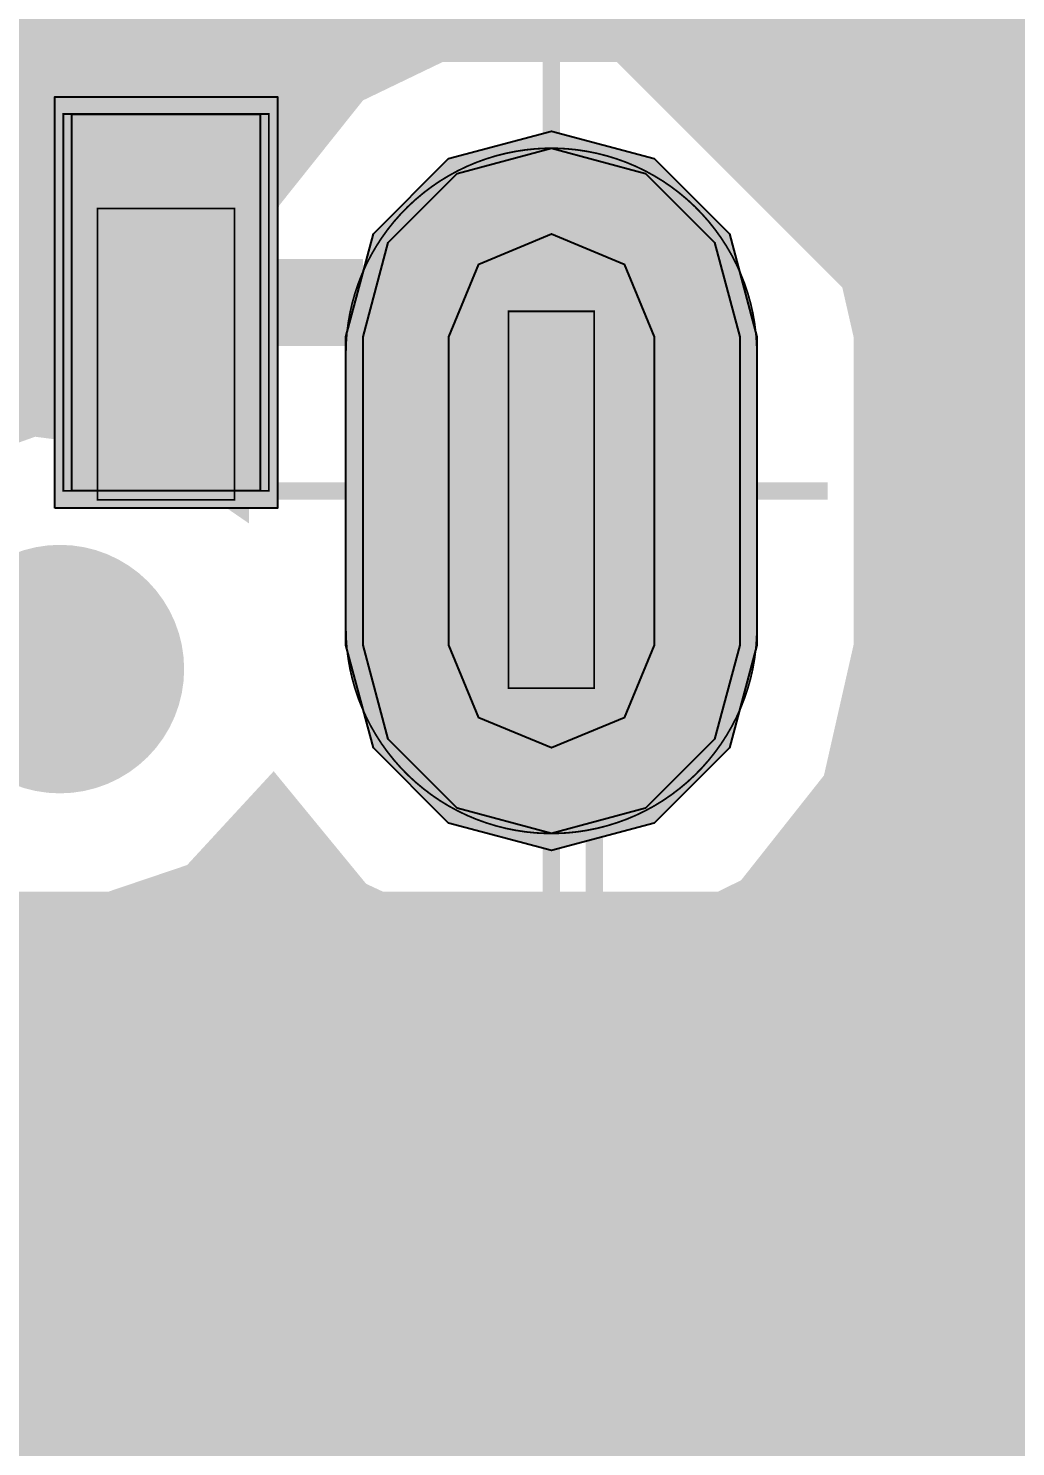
# Model space of a CAD drawing. Header units: millimetres. Extents: x -37.3 to -4.1, y -46.3 to 7.
# Drawn here: x -17.395 to -14.513, y -42.113 to -37.973 of the extents above; entities that cross this region are included whole.
import ezdxf

# ---------------------------------------------------------------- set-up
doc = ezdxf.new("R2010")
doc.units = ezdxf.units.MM
doc.header["$MEASUREMENT"] = 0
for name, color, linetype, true_color in [('Bottom-Layer', 7, 'Continuous', 0x0000ff), ('Bottom-Paste-Mask-Layer', 7, 'Continuous', 0x800000), ('Bottom-Solder-Mask-Layer', 7, 'Continuous', 0xaa00ff), ('Component-Shape-Layer', 7, 'Continuous', 0x00cccc), ('Document-Layer', 7, 'Continuous', 0xffffff), ('Hole-Layer', 7, 'Continuous', 0x222222), ('Multi-Layer', 7, 'Continuous', 0xc0c0c0), ('Pin-Soldering-Layer', 7, 'Continuous', 0xcc9999), ('Top-Layer', 7, 'Continuous', 0xff0000), ('Top-Paste-Mask-Layer', 7, 'Continuous', 0x808080), ('Top-Silkscreen-Layer', 7, 'Continuous', 0xffcc00), ('Top-Solder-Mask-Layer', 7, 'Continuous', 0x800080)]:
    doc.layers.add(name, color=color, linetype=linetype, true_color=true_color)

msp = doc.modelspace()

# ---------------------------------------------------------------- hatches: boundary and pattern name
at = {"layer": 'Bottom-Layer'}
for points in [[(-12.201, -44.6419), (-15.3705, -44.6419), (-15.125, -44.428), (-14.9653, -44.1441), (-14.9099, -43.8231), (-14.9099, -43.2231), (-15.0048, -42.8074), (-15.2707, -42.474), (-15.6548, -42.289), (-16.0813, -42.289), (-16.4654, -42.474), (-16.7313, -42.8074), (-16.8262, -43.2231), (-16.8262, -43.8231), (-16.7708, -44.1441), (-16.6111, -44.428), (-16.3656, -44.6419), (-24.0205, -44.6419), (-23.7749, -44.428), (-23.6153, -44.1441), (-23.5599, -43.8231), (-23.5599, -43.2231), (-23.6548, -42.8074), (-23.9206, -42.474), (-24.3048, -42.289), (-24.7312, -42.289), (-25.1154, -42.474), (-25.3813, -42.8074), (-25.4762, -43.2231), (-25.4762, -43.8231), (-25.4208, -44.1441), (-25.2611, -44.428), (-25.0156, -44.6419), (-30.6523, -44.6419), (-30.3729, -44.2754), (-30.2321, -43.8365), (-30.2463, -43.3758), (-30.4137, -42.9464), (-30.715, -42.5976), (-31.1157, -42.3698), (-30.8468, -42.0261), (-30.7241, -41.6072), (-30.7652, -41.1727), (-30.9642, -40.7843), (-31.2929, -40.4971), (-31.0196, -40.2756), (-30.8254, -39.9822), (-26.1673, -39.9822), (-25.1863, -40.9632), (-25.0289, -41.0684), (-24.8432, -41.1053), (-15.2069, -41.1053), (-14.5671, -41.7451), (-14.4097, -41.8503), (-14.224, -41.8872), (-11.684, -41.8872), (-11.4984, -41.8503), (-11.341, -41.7451), (-8.039, -38.4431), (-7.9338, -38.2857), (-7.8969, -38.1001), (-7.8969, -35.1232), (-7.7458, -34.8581), (-7.7294, -34.5535), (-7.8511, -34.2738), (-8.0851, -34.0781), (-8.382, -34.0079), (-8.6789, -34.0781), (-8.913, -34.2738), (-9.0347, -34.5535), (-9.0182, -34.8581), (-8.8672, -35.1232), (-8.8672, -37.8991), (-11.4381, -40.4701), (-11.4985, -40.3222), (-11.5926, -40.1931), (-11.5926, -39.3142), (-11.4415, -39.0491), (-11.4251, -38.7445), (-11.5468, -38.4648), (-11.7808, -38.2691), (-12.0777, -38.1989), (-12.3746, -38.2691), (-12.6087, -38.4648), (-12.7304, -38.7445), (-12.7139, -39.0491), (-12.5629, -39.3142), (-12.5629, -40.1931), (-12.6985, -40.412), (-12.7405, -40.666), (-12.6826, -40.9169), (-14.0231, -40.9169), (-14.6629, -40.2771), (-14.8203, -40.172), (-15.0059, -40.135), (-15.0352, -40.135), (-14.9789, -39.9579), (-14.9599, -39.773), (-14.9599, -38.873), (-15.0498, -38.4789), (-15.3018, -38.1629), (-15.666, -37.9876), (-16.0701, -37.9876), (-16.4343, -38.1629), (-16.6863, -38.4789), (-16.7762, -38.873), (-16.7762, -39.3698), (-17.0493, -39.182), (-17.3779, -39.139), (-17.6901, -39.2502), (-17.9175, -39.4913), (-18.0102, -39.8095), (-17.9481, -40.135), (-22.4377, -40.135), (-22.3756, -39.8094), (-22.4684, -39.4912), (-22.6959, -39.2501), (-23.0082, -39.139), (-23.3369, -39.1821), (-23.6099, -39.3701), (-23.6099, -38.873), (-23.6998, -38.4789), (-23.9518, -38.1629), (-24.316, -37.9876), (-24.7201, -37.9876), (-25.0843, -38.1629), (-25.3362, -38.4789), (-25.4262, -38.873), (-25.4262, -39.3511), (-25.6233, -39.154), (-25.7806, -39.0489), (-25.9663, -39.0119), (-30.8254, -39.0119), (-31.0196, -38.7186), (-31.2929, -38.4971), (-30.9642, -38.2099), (-30.7652, -37.8214), (-30.7241, -37.3869), (-30.8468, -36.9681), (-31.1157, -36.6244), (-30.7063, -36.3893), (-30.4021, -36.0282), (-30.2399, -35.5849), (-30.2392, -35.1128), (-30.4002, -34.669), (-30.7034, -34.3071), (-31.1121, -34.0709), (-31.577, -33.9888), (-32.177, -33.9888), (-32.6419, -34.0709), (-33.0507, -34.3071), (-33.3538, -34.669), (-33.5148, -35.1128), (-33.5141, -35.5849), (-33.3519, -36.0282), (-33.0477, -36.3893), (-32.6383, -36.6244), (-32.9073, -36.9681), (-33.0299, -37.3869), (-32.9888, -37.8214), (-32.7898, -38.2099), (-32.4612, -38.4971), (-32.7667, -38.7557), (-32.966, -39.1028), (-33.0351, -39.4971), (-32.966, -39.8913), (-32.7667, -40.2385), (-32.4612, -40.4971), (-32.7898, -40.7843), (-32.9888, -41.1727), (-33.0299, -41.6072), (-32.9073, -42.0261), (-32.6383, -42.3698), (-33.039, -42.5976), (-33.3404, -42.9464), (-33.5078, -43.3758), (-33.5219, -43.8365), (-33.3811, -44.2754), (-33.1017, -44.6419), (-33.9319, -44.6419), (-33.9319, -0.3581), (-6.6482, -0.3581), (-6.6482, -44.6419), (-7.8079, -44.6419), (-7.7714, -44.5548), (-7.7589, -44.4611), (-7.7589, -42.6611), (-7.8069, -42.482), (-7.9379, -42.3509), (-8.117, -42.3029), (-9.917, -42.3029), (-10.0961, -42.3509), (-10.2272, -42.482), (-10.2752, -42.6611), (-10.2752, -44.4611), (-10.2627, -44.5548), (-10.2261, -44.6419), (-10.9131, -44.6419), (-10.5642, -44.3339), (-10.3512, -43.9201), (-10.3032, -43.4572), (-10.4267, -43.0086), (-10.7049, -42.6355), (-11.0997, -42.389), (-11.557, -42.3029), (-12.0144, -42.389), (-12.4092, -42.6355), (-12.6873, -43.0086), (-12.8109, -43.4572), (-12.7628, -43.9201), (-12.5498, -44.3339)], [(-15.318, -39.773), (-15.3917, -40.048), (-15.593, -40.2493), (-15.868, -40.323), (-16.143, -40.2493), (-16.3444, -40.048), (-16.418, -39.773), (-16.418, -38.873), (-16.3444, -38.598), (-16.143, -38.3966), (-15.868, -38.323), (-15.593, -38.3966), (-15.3917, -38.598), (-15.318, -38.873)]]:
    msp.add_hatch(color=256, dxfattribs=at).paths.add_polyline_path(points)
at = {"layer": 'Bottom-Paste-Mask-Layer'}
msp.add_hatch(color=256, dxfattribs=at).paths.add_polyline_path([(-15.318, -39.773), (-15.3917, -40.048), (-15.593, -40.2493), (-15.868, -40.323), (-16.143, -40.2493), (-16.3444, -40.048), (-16.418, -39.773), (-16.418, -38.873), (-16.3444, -38.598), (-16.143, -38.3966), (-15.868, -38.323), (-15.593, -38.3966), (-15.3917, -38.598), (-15.318, -38.873)])
at = {"layer": 'Bottom-Solder-Mask-Layer'}
msp.add_hatch(color=256, dxfattribs=at).paths.add_polyline_path([(-15.268, -39.773), (-15.3484, -40.073), (-15.568, -40.2926), (-15.868, -40.373), (-16.1681, -40.2926), (-16.3877, -40.073), (-16.4681, -39.773), (-16.4681, -38.873), (-16.3877, -38.573), (-16.1681, -38.3533), (-15.868, -38.2729), (-15.568, -38.3533), (-15.3484, -38.573), (-15.268, -38.873)])
at = {"layer": 'Hole-Layer'}
msp.add_hatch(color=256, dxfattribs=at).paths.add_polyline_path([(-15.5679, -39.7731), (-15.6558, -39.9852), (-15.8679, -40.0731), (-16.0801, -39.9852), (-16.1679, -39.7731), (-16.1679, -38.8731), (-16.0801, -38.6609), (-15.8679, -38.5731), (-15.6558, -38.6609), (-15.5679, -38.8731)])
at = {"layer": 'Multi-Layer'}
for points in [[(-15.318, -39.773), (-15.3917, -40.048), (-15.593, -40.2493), (-15.868, -40.323), (-16.143, -40.2493), (-16.3444, -40.048), (-16.418, -39.773), (-16.418, -38.873), (-16.3444, -38.598), (-16.143, -38.3966), (-15.868, -38.323), (-15.593, -38.3966), (-15.3917, -38.598), (-15.318, -38.873)], [(-15.318, -39.773), (-15.3917, -40.048), (-15.593, -40.2493), (-15.868, -40.323), (-16.143, -40.2493), (-16.3444, -40.048), (-16.418, -39.773), (-16.418, -38.873), (-16.3444, -38.598), (-16.143, -38.3966), (-15.868, -38.323), (-15.593, -38.3966), (-15.3917, -38.598), (-15.318, -38.873)], [(-15.318, -39.773), (-15.3917, -40.048), (-15.593, -40.2493), (-15.868, -40.323), (-16.143, -40.2493), (-16.3444, -40.048), (-16.418, -39.773), (-16.418, -38.873), (-16.3444, -38.598), (-16.143, -38.3966), (-15.868, -38.323), (-15.593, -38.3966), (-15.3917, -38.598), (-15.318, -38.873)], [(-17.6529, -39.8432, 1), (-16.9529, -39.8432, 1)], [(-17.6529, -39.8432, 1), (-16.9529, -39.8432, 1)]]:
    msp.add_hatch(color=256, dxfattribs=at).paths.add_polyline_path(points)
at = {"layer": 'Pin-Soldering-Layer'}
for points in [[(-17.193, -38.4989), (-16.793, -38.4989), (-16.793, -39.3489), (-17.193, -39.3489)], [(-17.193, -38.4989), (-16.793, -38.4989), (-16.793, -39.3489), (-17.193, -39.3489)], [(-15.993, -38.7989), (-15.7431, -38.7989), (-15.7431, -39.899), (-15.993, -39.899)], [(-15.993, -38.7989), (-15.7431, -38.7989), (-15.7431, -39.899), (-15.993, -39.899)]]:
    msp.add_hatch(color=256, dxfattribs=at).paths.add_polyline_path(points)
at = {"layer": 'Top-Layer'}
for points in [[(-17.603, -22.8342), (-17.1157, -23.3215), (-16.963, -23.4247), (-16.7827, -23.4634), (-16.6565, -23.6623), (-16.434, -23.7398), (-16.4252, -23.7398), (-16.4252, -23.8402), (-16.6218, -23.9669), (-16.6982, -24.188), (-16.6982, -25.088), (-16.6502, -25.2671), (-16.5191, -25.3982), (-16.3401, -25.4462), (-15.5401, -25.4462), (-15.3694, -25.4029), (-15.24, -25.2836), (-15.1106, -25.4029), (-14.94, -25.4462), (-14.14, -25.4462), (-13.9609, -25.3982), (-13.8298, -25.2671), (-13.7819, -25.088), (-13.7819, -24.5126), (-12.6187, -25.6758), (-12.6187, -30.4549), (-12.5818, -30.6406), (-12.4766, -30.798), (-11.8676, -31.4069), (-12.018, -31.4069), (-12.1971, -31.4549), (-12.3281, -31.586), (-12.3761, -31.765), (-12.3761, -32.1371), (-12.7891, -32.55), (-12.8942, -32.7074), (-12.9312, -32.8931), (-12.9312, -33.5123), (-13.591, -33.5123), (-13.7701, -33.5603), (-13.9012, -33.6914), (-13.9492, -33.8705), (-13.9492, -35.4905), (-13.9012, -35.6695), (-13.7701, -35.8006), (-13.591, -35.8486), (-12.9706, -35.8486), (-12.5351, -36.2841), (-12.5286, -36.2905), (-12.5219, -36.2968), (-12.719, -36.3882), (-12.827, -36.5767), (-12.9521, -36.3735), (-13.1772, -36.2939), (-13.9836, -36.2939), (-14.1627, -36.3419), (-14.2938, -36.473), (-14.3418, -36.6521), (-14.3418, -37.5161), (-14.2938, -37.6951), (-14.1627, -37.8262), (-13.9836, -37.8742), (-13.4056, -37.8742), (-13.6033, -38.0719), (-14.1106, -38.0719), (-14.3073, -38.1308), (-14.4393, -38.2879), (-14.5946, -38.2879), (-15.2815, -37.601), (-15.293, -37.5899), (-15.3048, -37.5792), (-15.1606, -37.3695), (-15.1099, -37.1201), (-15.1099, -35.9351), (-15.1902, -35.6252), (-15.4109, -35.3933), (-15.7164, -35.2977), (-16.0299, -35.3625), (-16.2724, -35.5714), (-16.383, -35.8719), (-16.4877, -35.5802), (-16.7174, -35.3722), (-17.018, -35.2969), (-17.3187, -35.3722), (-17.5484, -35.5802), (-17.653, -35.8719), (-17.7011, -35.6847), (-17.8029, -35.5205), (-17.8029, -35.3061), (-17.8398, -35.1204), (-17.945, -34.963), (-18.1246, -34.7834), (-18.282, -34.6783), (-18.4676, -34.6413), (-19.939, -34.6413), (-20.1247, -34.6783), (-20.2821, -34.7834), (-20.3429, -34.8442), (-20.3429, -33.5281), (-20.3798, -33.3424), (-20.485, -33.185), (-20.993, -32.677), (-21.1504, -32.5719), (-21.336, -32.5349), (-24.1003, -32.5349), (-24.1003, -31.7187), (-24.0351, -31.5842), (-24.003, -31.4383), (-23.8984, -31.73), (-23.6687, -31.938), (-23.368, -32.0132), (-23.0674, -31.938), (-22.8377, -31.73), (-22.733, -31.4383), (-22.6284, -31.73), (-22.3987, -31.938), (-22.098, -32.0132), (-21.7974, -31.938), (-21.5677, -31.73), (-21.463, -31.4383), (-21.3584, -31.73), (-21.1287, -31.938), (-20.828, -32.0132), (-20.5274, -31.938), (-20.2977, -31.73), (-20.193, -31.4383), (-20.0884, -31.73), (-19.8587, -31.938), (-19.558, -32.0132), (-19.2574, -31.938), (-19.0277, -31.73), (-18.923, -31.4383), (-18.8184, -31.73), (-18.5887, -31.938), (-18.288, -32.0132), (-17.9874, -31.938), (-17.7577, -31.73), (-17.653, -31.4383), (-17.5484, -31.73), (-17.3187, -31.938), (-17.018, -32.0132), (-16.7174, -31.938), (-16.4877, -31.73), (-16.383, -31.4383), (-16.2724, -31.7387), (-16.0299, -31.9476), (-15.7164, -32.0124), (-15.4109, -31.9169), (-15.1902, -31.685), (-15.1099, -31.3751), (-15.1099, -30.1901), (-15.1902, -29.8802), (-15.4109, -29.6483), (-15.7164, -29.5527), (-16.0299, -29.6175), (-16.2724, -29.8265), (-16.383, -30.1269), (-16.4846, -29.8399), (-16.7075, -29.6326), (-17.001, -29.5522), (-16.8431, -29.3942), (-16.271, -29.3942), (-16.092, -29.3462), (-15.9609, -29.2151), (-15.9129, -29.0361), (-15.9129, -28.2361), (-15.9609, -28.057), (-16.092, -27.9259), (-16.271, -27.8779), (-16.3214, -27.8779), (-16.3666, -27.7921), (-16.428, -27.717), (-16.6508, -27.4942), (-16.271, -27.4942), (-16.092, -27.4462), (-15.9609, -27.3151), (-15.9129, -27.136), (-15.9129, -26.336), (-15.9609, -26.157), (-16.092, -26.0259), (-16.271, -25.9779), (-16.8739, -25.9779), (-16.8811, -25.7033), (-16.999, -25.4552), (-17.2072, -25.2762), (-17.4702, -25.1969), (-17.7428, -25.2309), (-17.9781, -25.3725), (-18.3394, -25.3725), (-18.5529, -25.159), (-18.5529, -25.095), (-18.041, -25.095), (-17.7917, -25.0282), (-17.6094, -24.8455), (-17.5429, -24.5961), (-17.6101, -24.3469), (-17.5429, -24.0969), (-17.6102, -23.8469), (-17.5429, -23.597), (-17.6101, -23.3469), (-17.5429, -23.0969), (-17.6102, -22.8469), (-17.6066, -22.8406)], [(-16.3656, -44.6419), (-24.0205, -44.6419), (-23.7749, -44.428), (-23.6153, -44.1441), (-23.5599, -43.8231), (-23.5599, -43.2231), (-23.6548, -42.8074), (-23.9206, -42.474), (-24.3048, -42.289), (-24.7312, -42.289), (-25.1154, -42.474), (-25.3813, -42.8074), (-25.4762, -43.2231), (-25.4762, -43.8231), (-25.4208, -44.1441), (-25.2611, -44.428), (-25.0156, -44.6419), (-30.6523, -44.6419), (-30.3729, -44.2754), (-30.2321, -43.8365), (-30.2463, -43.3758), (-30.4137, -42.9464), (-30.715, -42.5976), (-31.1157, -42.3698), (-30.8348, -42.0021), (-30.7203, -41.5539), (-30.7904, -41.0965), (-29.31, -39.6161), (-29.2048, -39.4588), (-29.1679, -39.2731), (-29.1679, -34.1989), (-28.9713, -34.0722), (-28.8949, -33.8511), (-28.8949, -32.9511), (-28.9713, -32.73), (-29.1679, -32.6032), (-29.1679, -32.1669), (-28.9713, -32.0402), (-28.8949, -31.8191), (-28.8949, -31.2893), (-27.3512, -32.833), (-27.3512, -33.355), (-27.3079, -33.5257), (-27.1886, -33.6551), (-27.3079, -33.7845), (-27.3512, -33.9551), (-27.3512, -34.7551), (-27.3032, -34.9342), (-27.1721, -35.0653), (-26.9931, -35.1132), (-26.0931, -35.1132), (-25.914, -35.0653), (-25.7829, -34.9342), (-25.7349, -34.7551), (-25.7349, -33.9551), (-25.7782, -33.7845), (-25.8975, -33.6551), (-25.8009, -33.5621), (-25.7452, -33.4402), (-24.9426, -33.4402), (-24.8256, -33.4887), (-24.7, -33.5052), (-21.537, -33.5052), (-21.3132, -33.729), (-21.3132, -35.5205), (-21.415, -35.6847), (-21.463, -35.8719), (-21.5677, -35.5802), (-21.7974, -35.3722), (-22.098, -35.2969), (-22.3987, -35.3722), (-22.6284, -35.5802), (-22.733, -35.8719), (-22.8377, -35.5802), (-23.0674, -35.3722), (-23.368, -35.2969), (-23.6687, -35.3722), (-23.8984, -35.5802), (-24.003, -35.8719), (-24.1136, -35.5714), (-24.3562, -35.3625), (-24.6697, -35.2977), (-24.9752, -35.3933), (-25.1959, -35.6252), (-25.2762, -35.9351), (-25.2762, -37.1201), (-25.1959, -37.43), (-24.9752, -37.6619), (-24.6697, -37.7574), (-24.3562, -37.6926), (-24.1136, -37.4837), (-24.003, -37.1833), (-23.8984, -37.475), (-23.6687, -37.683), (-23.368, -37.7582), (-23.0674, -37.683), (-22.8377, -37.475), (-22.733, -37.1833), (-22.6284, -37.475), (-22.3987, -37.683), (-22.098, -37.7582), (-21.7974, -37.683), (-21.5677, -37.475), (-21.463, -37.1833), (-21.3594, -37.4734), (-21.1319, -37.6812), (-21.2152, -37.7644), (-21.257, -37.8121), (-21.2922, -37.8649), (-21.5928, -37.8649), (-21.6434, -37.8685), (-21.6929, -37.8792), (-21.7424, -37.8685), (-21.793, -37.8649), (-22.093, -37.8649), (-22.1499, -37.8695), (-22.2055, -37.883), (-22.261, -37.8695), (-22.318, -37.8649), (-22.868, -37.8649), (-22.9315, -37.8706), (-22.993, -37.8874), (-23.0545, -37.8706), (-23.1181, -37.8649), (-23.6681, -37.8649), (-23.8816, -37.9355), (-24.0109, -38.1196), (-24.3735, -37.9764), (-24.7628, -37.9984), (-25.1069, -38.1816), (-25.3425, -38.4922), (-25.4262, -38.873), (-25.4262, -39.773), (-25.3373, -40.1649), (-25.0879, -40.48), (-24.727, -40.6567), (-24.3251, -40.6604), (-23.961, -40.4902), (-23.706, -40.1796), (-23.4914, -40.4216), (-23.1915, -40.5429), (-22.869, -40.5182), (-22.5911, -40.3527), (-22.4159, -40.0808), (-22.1542, -40.3425), (-22.1127, -40.4128), (-22.0601, -40.4751), (-21.8805, -40.6547), (-21.7231, -40.7599), (-21.5374, -40.7968), (-18.5946, -40.7968), (-18.409, -40.7599), (-18.2516, -40.6547), (-17.8675, -40.2706), (-17.5937, -40.4888), (-17.2489, -40.5492), (-16.9173, -40.4371), (-16.6799, -40.1799), (-16.4249, -40.4904), (-16.0608, -40.6604), (-15.659, -40.6567), (-15.2981, -40.48), (-15.0488, -40.1648), (-14.9599, -39.773), (-14.9599, -39.2295), (-14.879, -39.251), (-14.7956, -39.2582), (-14.4688, -39.2582), (-14.4688, -39.2941), (-14.4208, -39.4732), (-14.2897, -39.6042), (-14.1106, -39.6522), (-13.6269, -39.6522), (-13.8668, -39.892), (-14.078, -39.892), (-14.257, -39.94), (-14.3881, -40.0711), (-14.4361, -40.2502), (-14.4361, -41.0503), (-14.3597, -41.2714), (-14.1631, -41.3982), (-14.1631, -41.4402), (-14.1261, -41.6258), (-14.021, -41.7832), (-13.5511, -42.2531), (-13.3937, -42.3583), (-13.208, -42.3952), (-12.03, -42.3952), (-12.4194, -42.645), (-12.6922, -43.0186), (-12.8115, -43.4656), (-12.7612, -43.9255), (-12.5481, -44.3361), (-12.201, -44.6419), (-15.3705, -44.6419), (-15.125, -44.428), (-14.9653, -44.1441), (-14.9099, -43.8231), (-14.9099, -43.2231), (-15.0048, -42.8074), (-15.2707, -42.474), (-15.6548, -42.289), (-16.0813, -42.289), (-16.4654, -42.474), (-16.7313, -42.8074), (-16.8262, -43.2231), (-16.8262, -43.8231), (-16.7708, -44.1441), (-16.6111, -44.428)], [(-17.268, -39.3231), (-17.268, -38.2231), (-16.718, -38.2231), (-16.718, -39.3231)], [(-15.318, -39.773), (-15.3917, -40.048), (-15.593, -40.2493), (-15.868, -40.323), (-16.143, -40.2493), (-16.3444, -40.048), (-16.418, -39.773), (-16.418, -38.873), (-16.3444, -38.598), (-16.143, -38.3966), (-15.868, -38.323), (-15.593, -38.3966), (-15.3917, -38.598), (-15.318, -38.873)]]:
    msp.add_hatch(color=256, dxfattribs=at).paths.add_polyline_path(points)
at = {"layer": 'Top-Paste-Mask-Layer'}
for points in [[(-16.693, -39.323), (-17.293, -39.323), (-17.293, -38.223), (-16.693, -38.223)], [(-16.693, -39.323), (-17.293, -39.323), (-17.293, -38.223), (-16.693, -38.223)], [(-15.8232, -38.3246), (-15.7934, -38.3276), (-15.7639, -38.3321), (-15.7345, -38.338), (-15.7055, -38.3454), (-15.677, -38.3542), (-15.6488, -38.3644), (-15.6213, -38.376), (-15.5943, -38.389), (-15.568, -38.4034), (-15.5425, -38.4189), (-15.5178, -38.4358), (-15.494, -38.4539), (-15.471, -38.4731), (-15.4491, -38.4934), (-15.4282, -38.5149), (-15.4084, -38.5373), (-15.3898, -38.5607), (-15.3723, -38.585), (-15.3561, -38.6101), (-15.3411, -38.636), (-15.3275, -38.6626), (-15.3152, -38.6899), (-15.3042, -38.7178), (-15.2947, -38.7461), (-15.2866, -38.7749), (-15.2799, -38.8041), (-15.2748, -38.8335), (-15.271, -38.8632), (-15.2688, -38.8931), (-15.268, -38.923), (-15.268, -39.723), (-15.2688, -39.7529), (-15.271, -39.7827), (-15.2748, -39.8124), (-15.2799, -39.8419), (-15.2866, -39.871), (-15.2947, -39.8998), (-15.3042, -39.9282), (-15.3152, -39.956), (-15.3275, -39.9833), (-15.3411, -40.0099), (-15.3561, -40.0358), (-15.3723, -40.061), (-15.3898, -40.0852), (-15.4084, -40.1086), (-15.4282, -40.1311), (-15.4491, -40.1525), (-15.471, -40.1728), (-15.494, -40.192), (-15.5178, -40.2101), (-15.5425, -40.227), (-15.568, -40.2426), (-15.5943, -40.2569), (-15.6213, -40.2699), (-15.6488, -40.2815), (-15.677, -40.2917), (-15.7055, -40.3005), (-15.7345, -40.3079), (-15.7639, -40.3138), (-15.7934, -40.3183), (-15.8232, -40.3213), (-15.8531, -40.3228), (-15.883, -40.3228), (-15.9129, -40.3213), (-15.9426, -40.3183), (-15.9722, -40.3138), (-16.0015, -40.3079), (-16.0306, -40.3005), (-16.0591, -40.2917), (-16.0872, -40.2815), (-16.1148, -40.2699), (-16.1418, -40.2569), (-16.168, -40.2426), (-16.1936, -40.227), (-16.2183, -40.2101), (-16.2421, -40.192), (-16.265, -40.1728), (-16.287, -40.1525), (-16.3079, -40.1311), (-16.3277, -40.1086), (-16.3463, -40.0852), (-16.3638, -40.061), (-16.38, -40.0358), (-16.395, -40.0099), (-16.4086, -39.9833), (-16.4209, -39.956), (-16.4319, -39.9282), (-16.4414, -39.8998), (-16.4495, -39.871), (-16.4562, -39.8419), (-16.4613, -39.8124), (-16.4651, -39.7827), (-16.4673, -39.7529), (-16.468, -39.723), (-16.468, -38.923), (-16.4673, -38.8931), (-16.4651, -38.8632), (-16.4613, -38.8335), (-16.4562, -38.8041), (-16.4495, -38.7749), (-16.4414, -38.7461), (-16.4319, -38.7178), (-16.4209, -38.6899), (-16.4086, -38.6626), (-16.395, -38.636), (-16.38, -38.6101), (-16.3638, -38.585), (-16.3463, -38.5607), (-16.3277, -38.5373), (-16.3079, -38.5149), (-16.287, -38.4934), (-16.265, -38.4731), (-16.2421, -38.4539), (-16.2183, -38.4358), (-16.1936, -38.4189), (-16.168, -38.4034), (-16.1418, -38.389), (-16.1148, -38.376), (-16.0872, -38.3644), (-16.0591, -38.3542), (-16.0306, -38.3454), (-16.0015, -38.338), (-15.9722, -38.3321), (-15.9426, -38.3276), (-15.9129, -38.3246), (-15.883, -38.3231), (-15.8531, -38.3231)], [(-15.8232, -38.3246), (-15.7934, -38.3276), (-15.7639, -38.3321), (-15.7345, -38.338), (-15.7055, -38.3454), (-15.677, -38.3542), (-15.6488, -38.3644), (-15.6213, -38.376), (-15.5943, -38.389), (-15.568, -38.4034), (-15.5425, -38.4189), (-15.5178, -38.4358), (-15.494, -38.4539), (-15.471, -38.4731), (-15.4491, -38.4934), (-15.4282, -38.5149), (-15.4084, -38.5373), (-15.3898, -38.5607), (-15.3723, -38.585), (-15.3561, -38.6101), (-15.3411, -38.636), (-15.3275, -38.6626), (-15.3152, -38.6899), (-15.3042, -38.7178), (-15.2947, -38.7461), (-15.2866, -38.7749), (-15.2799, -38.8041), (-15.2748, -38.8335), (-15.271, -38.8632), (-15.2688, -38.8931), (-15.268, -38.923), (-15.268, -39.723), (-15.2688, -39.7529), (-15.271, -39.7827), (-15.2748, -39.8124), (-15.2799, -39.8419), (-15.2866, -39.871), (-15.2947, -39.8998), (-15.3042, -39.9282), (-15.3152, -39.956), (-15.3275, -39.9833), (-15.3411, -40.0099), (-15.3561, -40.0358), (-15.3723, -40.061), (-15.3898, -40.0852), (-15.4084, -40.1086), (-15.4282, -40.1311), (-15.4491, -40.1525), (-15.471, -40.1728), (-15.494, -40.192), (-15.5178, -40.2101), (-15.5425, -40.227), (-15.568, -40.2426), (-15.5943, -40.2569), (-15.6213, -40.2699), (-15.6488, -40.2815), (-15.677, -40.2917), (-15.7055, -40.3005), (-15.7345, -40.3079), (-15.7639, -40.3138), (-15.7934, -40.3183), (-15.8232, -40.3213), (-15.8531, -40.3228), (-15.883, -40.3228), (-15.9129, -40.3213), (-15.9426, -40.3183), (-15.9722, -40.3138), (-16.0015, -40.3079), (-16.0306, -40.3005), (-16.0591, -40.2917), (-16.0872, -40.2815), (-16.1148, -40.2699), (-16.1418, -40.2569), (-16.168, -40.2426), (-16.1936, -40.227), (-16.2183, -40.2101), (-16.2421, -40.192), (-16.265, -40.1728), (-16.287, -40.1525), (-16.3079, -40.1311), (-16.3277, -40.1086), (-16.3463, -40.0852), (-16.3638, -40.061), (-16.38, -40.0358), (-16.395, -40.0099), (-16.4086, -39.9833), (-16.4209, -39.956), (-16.4319, -39.9282), (-16.4414, -39.8998), (-16.4495, -39.871), (-16.4562, -39.8419), (-16.4613, -39.8124), (-16.4651, -39.7827), (-16.4673, -39.7529), (-16.468, -39.723), (-16.468, -38.923), (-16.4673, -38.8931), (-16.4651, -38.8632), (-16.4613, -38.8335), (-16.4562, -38.8041), (-16.4495, -38.7749), (-16.4414, -38.7461), (-16.4319, -38.7178), (-16.4209, -38.6899), (-16.4086, -38.6626), (-16.395, -38.636), (-16.38, -38.6101), (-16.3638, -38.585), (-16.3463, -38.5607), (-16.3277, -38.5373), (-16.3079, -38.5149), (-16.287, -38.4934), (-16.265, -38.4731), (-16.2421, -38.4539), (-16.2183, -38.4358), (-16.1936, -38.4189), (-16.168, -38.4034), (-16.1418, -38.389), (-16.1148, -38.376), (-16.0872, -38.3644), (-16.0591, -38.3542), (-16.0306, -38.3454), (-16.0015, -38.338), (-15.9722, -38.3321), (-15.9426, -38.3276), (-15.9129, -38.3246), (-15.883, -38.3231), (-15.8531, -38.3231)], [(-15.318, -39.773), (-15.3917, -40.048), (-15.593, -40.2493), (-15.868, -40.323), (-16.143, -40.2493), (-16.3444, -40.048), (-16.418, -39.773), (-16.418, -38.873), (-16.3444, -38.598), (-16.143, -38.3966), (-15.868, -38.323), (-15.593, -38.3966), (-15.3917, -38.598), (-15.318, -38.873)]]:
    msp.add_hatch(color=256, dxfattribs=at).paths.add_polyline_path(points)
at = {"layer": 'Top-Solder-Mask-Layer'}
for points in [[(-17.318, -39.3731), (-17.318, -38.173), (-16.668, -38.173), (-16.668, -39.3731)], [(-15.268, -39.773), (-15.3484, -40.073), (-15.568, -40.2926), (-15.868, -40.373), (-16.1681, -40.2926), (-16.3877, -40.073), (-16.4681, -39.773), (-16.4681, -38.873), (-16.3877, -38.573), (-16.1681, -38.3533), (-15.868, -38.2729), (-15.568, -38.3533), (-15.3484, -38.573), (-15.268, -38.873)]]:
    msp.add_hatch(color=256, dxfattribs=at).paths.add_polyline_path(points)

# ---------------------------------------------------------------- linework, layer by layer
at = {"layer": 'Bottom-Layer'}
for points, const_width in [([(-24.8432, -41.1053), (-15.2069, -41.1053), (-14.5671, -41.7451), (-14.4097, -41.8503), (-14.224, -41.8872), (-11.684, -41.8872), (-11.4984, -41.8503), (-11.341, -41.7451), (-8.039, -38.4431), (-7.9338, -38.2857), (-7.8969, -38.1001), (-7.8969, -35.1232)], 0.0508), ([(-14.0231, -40.9169), (-14.6629, -40.2771), (-14.8203, -40.172), (-15.0059, -40.135), (-15.0352, -40.135), (-14.9789, -39.9579), (-14.9599, -39.773), (-14.9599, -38.873), (-15.0498, -38.4789), (-15.3018, -38.1629), (-15.666, -37.9876), (-16.0701, -37.9876), (-16.4343, -38.1629), (-16.6863, -38.4789), (-16.7762, -38.873), (-16.7762, -39.3698), (-17.0493, -39.182), (-17.3779, -39.139), (-17.6901, -39.2502)], 0.0508), ([(-15.868, -39.323), (-15.868, -38.0664)], 0.0508), ([(-15.868, -39.323), (-16.6746, -39.323)], 0.0508), ([(-15.868, -39.323), (-15.0615, -39.323)], 0.0508), ([(-24.8432, -40.6202), (-15.0059, -40.6202)], 0.254), ([(-15.0059, -40.6202), (-14.224, -41.4021)], 0.254)]:
    msp.add_lwpolyline(points, dxfattribs=dict(at, const_width=const_width))
msp.add_lwpolyline([(-15.318, -39.773), (-15.3917, -40.048), (-15.593, -40.2493), (-15.868, -40.323), (-16.143, -40.2493), (-16.3444, -40.048), (-16.418, -39.773), (-16.418, -38.873), (-16.3444, -38.598), (-16.143, -38.3966), (-15.868, -38.323), (-15.593, -38.3966), (-15.3917, -38.598), (-15.318, -38.873)], close=True, dxfattribs=at)
at = {"layer": 'Bottom-Paste-Mask-Layer'}
msp.add_lwpolyline([(-15.318, -39.773), (-15.3917, -40.048), (-15.593, -40.2493), (-15.868, -40.323), (-16.143, -40.2493), (-16.3444, -40.048), (-16.418, -39.773), (-16.418, -38.873), (-16.3444, -38.598), (-16.143, -38.3966), (-15.868, -38.323), (-15.593, -38.3966), (-15.3917, -38.598), (-15.318, -38.873)], close=True, dxfattribs=at)
at = {"layer": 'Bottom-Solder-Mask-Layer'}
msp.add_lwpolyline([(-15.268, -39.773), (-15.3484, -40.073), (-15.568, -40.2926), (-15.868, -40.373), (-16.1681, -40.2926), (-16.3877, -40.073), (-16.4681, -39.773), (-16.4681, -38.873), (-16.3877, -38.573), (-16.1681, -38.3533), (-15.868, -38.2729), (-15.568, -38.3533), (-15.3484, -38.573), (-15.268, -38.873)], close=True, dxfattribs=at)
at = {"layer": 'Component-Shape-Layer', "const_width": 0.0508}
msp.add_lwpolyline([(-24.643, -46.1489), (-24.643, -38.7989), (-15.743, -38.7989), (-15.743, -46.1489)], close=True, dxfattribs=at)
msp.add_lwpolyline([(-24.643, -46.1489), (-24.643, -38.7989), (-15.743, -38.7989), (-15.743, -46.1489)], close=True, dxfattribs=at)
at = {"layer": 'Document-Layer', "const_width": 0.25}
msp.add_lwpolyline([(-17.4279, -39.8432, 1), (-17.1779, -39.8432, 1)], format="xyb", close=True, dxfattribs=at)
msp.add_lwpolyline([(-17.4279, -39.8432, 1), (-17.1779, -39.8432, 1)], format="xyb", close=True, dxfattribs=at)
at = {"layer": 'Hole-Layer'}
msp.add_lwpolyline([(-15.5679, -39.7731), (-15.6558, -39.9852), (-15.8679, -40.0731), (-16.0801, -39.9852), (-16.1679, -39.7731), (-16.1679, -38.8731), (-16.0801, -38.6609), (-15.8679, -38.5731), (-15.6558, -38.6609), (-15.5679, -38.8731)], close=True, dxfattribs=at)
at = {"layer": 'Multi-Layer'}
msp.add_lwpolyline([(-15.318, -39.773), (-15.3917, -40.048), (-15.593, -40.2493), (-15.868, -40.323), (-16.143, -40.2493), (-16.3444, -40.048), (-16.418, -39.773), (-16.418, -38.873), (-16.3444, -38.598), (-16.143, -38.3966), (-15.868, -38.323), (-15.593, -38.3966), (-15.3917, -38.598), (-15.318, -38.873)], close=True, dxfattribs=at)
msp.add_lwpolyline([(-15.318, -39.773), (-15.3917, -40.048), (-15.593, -40.2493), (-15.868, -40.323), (-16.143, -40.2493), (-16.3444, -40.048), (-16.418, -39.773), (-16.418, -38.873), (-16.3444, -38.598), (-16.143, -38.3966), (-15.868, -38.323), (-15.593, -38.3966), (-15.3917, -38.598), (-15.318, -38.873)], close=True, dxfattribs=at)
msp.add_lwpolyline([(-15.318, -39.773), (-15.3917, -40.048), (-15.593, -40.2493), (-15.868, -40.323), (-16.143, -40.2493), (-16.3444, -40.048), (-16.418, -39.773), (-16.418, -38.873), (-16.3444, -38.598), (-16.143, -38.3966), (-15.868, -38.323), (-15.593, -38.3966), (-15.3917, -38.598), (-15.318, -38.873)], close=True, dxfattribs=at)
at = {"layer": 'Multi-Layer', "const_width": 0.0254}
msp.add_lwpolyline([(-17.6529, -39.8432, 1), (-16.9529, -39.8432, 1)], format="xyb", close=True, dxfattribs=at)
msp.add_lwpolyline([(-17.6529, -39.8432, 1), (-16.9529, -39.8432, 1)], format="xyb", close=True, dxfattribs=at)
at = {"layer": 'Pin-Soldering-Layer', "const_width": 0.00508}
for points in [[(-17.193, -38.4989), (-16.793, -38.4989), (-16.793, -39.3489), (-17.193, -39.3489)], [(-17.193, -38.4989), (-16.793, -38.4989), (-16.793, -39.3489), (-17.193, -39.3489)], [(-15.993, -38.7989), (-15.7431, -38.7989), (-15.7431, -39.899), (-15.993, -39.899)], [(-15.993, -38.7989), (-15.7431, -38.7989), (-15.7431, -39.899), (-15.993, -39.899)]]:
    msp.add_lwpolyline(points, close=True, dxfattribs=at)
at = {"layer": 'Top-Layer'}
for points, const_width in [([(-13.4056, -37.8742), (-13.6033, -38.0719), (-14.1106, -38.0719), (-14.3073, -38.1308), (-14.4393, -38.2879), (-14.5946, -38.2879), (-15.2815, -37.601)], 0.0508), ([(-17.547, -38.1075), (-17.3836, -37.944)], 0.254), ([(-17.3836, -37.944), (-15.6246, -37.944)], 0.254), ([(-15.6246, -37.944), (-14.7956, -38.7731)], 0.254), ([(-16.993, -38.7731), (-16.418, -38.7731)], 0.254), ([(-16.418, -38.7731), (-15.868, -39.323)], 0.254), ([(-14.7956, -38.7731), (-13.7964, -38.7731)], 0.254), ([(-17.5937, -40.4888), (-17.2489, -40.5492), (-16.9173, -40.4371), (-16.6799, -40.1799), (-16.4249, -40.4904), (-16.0608, -40.6604), (-15.659, -40.6567), (-15.2981, -40.48), (-15.0488, -40.1648), (-14.9599, -39.773), (-14.9599, -39.2295), (-14.879, -39.251), (-14.7956, -39.2582), (-14.4688, -39.2582)], 0.0508), ([(-15.868, -39.323), (-15.0615, -39.323)], 0.0508), ([(-15.868, -39.323), (-15.868, -40.5795)], 0.0508)]:
    msp.add_lwpolyline(points, dxfattribs=dict(at, const_width=const_width))
for points in [[(-17.268, -39.3231), (-17.268, -38.2231), (-16.718, -38.2231), (-16.718, -39.3231)], [(-15.318, -39.773), (-15.3917, -40.048), (-15.593, -40.2493), (-15.868, -40.323), (-16.143, -40.2493), (-16.3444, -40.048), (-16.418, -39.773), (-16.418, -38.873), (-16.3444, -38.598), (-16.143, -38.3966), (-15.868, -38.323), (-15.593, -38.3966), (-15.3917, -38.598), (-15.318, -38.873)]]:
    msp.add_lwpolyline(points, close=True, dxfattribs=at)
at = {"layer": 'Top-Paste-Mask-Layer', "const_width": 0.00508}
for points in [[(-16.693, -39.323), (-17.293, -39.323), (-17.293, -38.223), (-16.693, -38.223)], [(-16.693, -39.323), (-17.293, -39.323), (-17.293, -38.223), (-16.693, -38.223)], [(-15.8232, -38.3246), (-15.7934, -38.3276), (-15.7639, -38.3321), (-15.7345, -38.338), (-15.7055, -38.3454), (-15.677, -38.3542), (-15.6488, -38.3644), (-15.6213, -38.376), (-15.5943, -38.389), (-15.568, -38.4034), (-15.5425, -38.4189), (-15.5178, -38.4358), (-15.494, -38.4539), (-15.471, -38.4731), (-15.4491, -38.4934), (-15.4282, -38.5149), (-15.4084, -38.5373), (-15.3898, -38.5607), (-15.3723, -38.585), (-15.3561, -38.6101), (-15.3411, -38.636), (-15.3275, -38.6626), (-15.3152, -38.6899), (-15.3042, -38.7178), (-15.2947, -38.7461), (-15.2866, -38.7749), (-15.2799, -38.8041), (-15.2748, -38.8335), (-15.271, -38.8632), (-15.2688, -38.8931), (-15.268, -38.923), (-15.268, -39.723), (-15.2688, -39.7529), (-15.271, -39.7827), (-15.2748, -39.8124), (-15.2799, -39.8419), (-15.2866, -39.871), (-15.2947, -39.8998), (-15.3042, -39.9282), (-15.3152, -39.956), (-15.3275, -39.9833), (-15.3411, -40.0099), (-15.3561, -40.0358), (-15.3723, -40.061), (-15.3898, -40.0852), (-15.4084, -40.1086), (-15.4282, -40.1311), (-15.4491, -40.1525), (-15.471, -40.1728), (-15.494, -40.192), (-15.5178, -40.2101), (-15.5425, -40.227), (-15.568, -40.2426), (-15.5943, -40.2569), (-15.6213, -40.2699), (-15.6488, -40.2815), (-15.677, -40.2917), (-15.7055, -40.3005), (-15.7345, -40.3079), (-15.7639, -40.3138), (-15.7934, -40.3183), (-15.8232, -40.3213), (-15.8531, -40.3228), (-15.883, -40.3228), (-15.9129, -40.3213), (-15.9426, -40.3183), (-15.9722, -40.3138), (-16.0015, -40.3079), (-16.0306, -40.3005), (-16.0591, -40.2917), (-16.0872, -40.2815), (-16.1148, -40.2699), (-16.1418, -40.2569), (-16.168, -40.2426), (-16.1936, -40.227), (-16.2183, -40.2101), (-16.2421, -40.192), (-16.265, -40.1728), (-16.287, -40.1525), (-16.3079, -40.1311), (-16.3277, -40.1086), (-16.3463, -40.0852), (-16.3638, -40.061), (-16.38, -40.0358), (-16.395, -40.0099), (-16.4086, -39.9833), (-16.4209, -39.956), (-16.4319, -39.9282), (-16.4414, -39.8998), (-16.4495, -39.871), (-16.4562, -39.8419), (-16.4613, -39.8124), (-16.4651, -39.7827), (-16.4673, -39.7529), (-16.468, -39.723), (-16.468, -38.923), (-16.4673, -38.8931), (-16.4651, -38.8632), (-16.4613, -38.8335), (-16.4562, -38.8041), (-16.4495, -38.7749), (-16.4414, -38.7461), (-16.4319, -38.7178), (-16.4209, -38.6899), (-16.4086, -38.6626), (-16.395, -38.636), (-16.38, -38.6101), (-16.3638, -38.585), (-16.3463, -38.5607), (-16.3277, -38.5373), (-16.3079, -38.5149), (-16.287, -38.4934), (-16.265, -38.4731), (-16.2421, -38.4539), (-16.2183, -38.4358), (-16.1936, -38.4189), (-16.168, -38.4034), (-16.1418, -38.389), (-16.1148, -38.376), (-16.0872, -38.3644), (-16.0591, -38.3542), (-16.0306, -38.3454), (-16.0015, -38.338), (-15.9722, -38.3321), (-15.9426, -38.3276), (-15.9129, -38.3246), (-15.883, -38.3231), (-15.8531, -38.3231)], [(-15.8232, -38.3246), (-15.7934, -38.3276), (-15.7639, -38.3321), (-15.7345, -38.338), (-15.7055, -38.3454), (-15.677, -38.3542), (-15.6488, -38.3644), (-15.6213, -38.376), (-15.5943, -38.389), (-15.568, -38.4034), (-15.5425, -38.4189), (-15.5178, -38.4358), (-15.494, -38.4539), (-15.471, -38.4731), (-15.4491, -38.4934), (-15.4282, -38.5149), (-15.4084, -38.5373), (-15.3898, -38.5607), (-15.3723, -38.585), (-15.3561, -38.6101), (-15.3411, -38.636), (-15.3275, -38.6626), (-15.3152, -38.6899), (-15.3042, -38.7178), (-15.2947, -38.7461), (-15.2866, -38.7749), (-15.2799, -38.8041), (-15.2748, -38.8335), (-15.271, -38.8632), (-15.2688, -38.8931), (-15.268, -38.923), (-15.268, -39.723), (-15.2688, -39.7529), (-15.271, -39.7827), (-15.2748, -39.8124), (-15.2799, -39.8419), (-15.2866, -39.871), (-15.2947, -39.8998), (-15.3042, -39.9282), (-15.3152, -39.956), (-15.3275, -39.9833), (-15.3411, -40.0099), (-15.3561, -40.0358), (-15.3723, -40.061), (-15.3898, -40.0852), (-15.4084, -40.1086), (-15.4282, -40.1311), (-15.4491, -40.1525), (-15.471, -40.1728), (-15.494, -40.192), (-15.5178, -40.2101), (-15.5425, -40.227), (-15.568, -40.2426), (-15.5943, -40.2569), (-15.6213, -40.2699), (-15.6488, -40.2815), (-15.677, -40.2917), (-15.7055, -40.3005), (-15.7345, -40.3079), (-15.7639, -40.3138), (-15.7934, -40.3183), (-15.8232, -40.3213), (-15.8531, -40.3228), (-15.883, -40.3228), (-15.9129, -40.3213), (-15.9426, -40.3183), (-15.9722, -40.3138), (-16.0015, -40.3079), (-16.0306, -40.3005), (-16.0591, -40.2917), (-16.0872, -40.2815), (-16.1148, -40.2699), (-16.1418, -40.2569), (-16.168, -40.2426), (-16.1936, -40.227), (-16.2183, -40.2101), (-16.2421, -40.192), (-16.265, -40.1728), (-16.287, -40.1525), (-16.3079, -40.1311), (-16.3277, -40.1086), (-16.3463, -40.0852), (-16.3638, -40.061), (-16.38, -40.0358), (-16.395, -40.0099), (-16.4086, -39.9833), (-16.4209, -39.956), (-16.4319, -39.9282), (-16.4414, -39.8998), (-16.4495, -39.871), (-16.4562, -39.8419), (-16.4613, -39.8124), (-16.4651, -39.7827), (-16.4673, -39.7529), (-16.468, -39.723), (-16.468, -38.923), (-16.4673, -38.8931), (-16.4651, -38.8632), (-16.4613, -38.8335), (-16.4562, -38.8041), (-16.4495, -38.7749), (-16.4414, -38.7461), (-16.4319, -38.7178), (-16.4209, -38.6899), (-16.4086, -38.6626), (-16.395, -38.636), (-16.38, -38.6101), (-16.3638, -38.585), (-16.3463, -38.5607), (-16.3277, -38.5373), (-16.3079, -38.5149), (-16.287, -38.4934), (-16.265, -38.4731), (-16.2421, -38.4539), (-16.2183, -38.4358), (-16.1936, -38.4189), (-16.168, -38.4034), (-16.1418, -38.389), (-16.1148, -38.376), (-16.0872, -38.3644), (-16.0591, -38.3542), (-16.0306, -38.3454), (-16.0015, -38.338), (-15.9722, -38.3321), (-15.9426, -38.3276), (-15.9129, -38.3246), (-15.883, -38.3231), (-15.8531, -38.3231)]]:
    msp.add_lwpolyline(points, close=True, dxfattribs=at)
at = {"layer": 'Top-Paste-Mask-Layer'}
msp.add_lwpolyline([(-15.318, -39.773), (-15.3917, -40.048), (-15.593, -40.2493), (-15.868, -40.323), (-16.143, -40.2493), (-16.3444, -40.048), (-16.418, -39.773), (-16.418, -38.873), (-16.3444, -38.598), (-16.143, -38.3966), (-15.868, -38.323), (-15.593, -38.3966), (-15.3917, -38.598), (-15.318, -38.873)], close=True, dxfattribs=at)
at = {"layer": 'Top-Silkscreen-Layer', "const_width": 0.254}
msp.add_lwpolyline([(-15.621, -42.545), (-15.621, -40.5511)], dxfattribs=at)
msp.add_lwpolyline([(-15.621, -42.545), (-15.621, -40.5511)], dxfattribs=at)
at = {"layer": 'Top-Solder-Mask-Layer'}
for points in [[(-17.318, -39.3731), (-17.318, -38.173), (-16.668, -38.173), (-16.668, -39.3731)], [(-15.268, -39.773), (-15.3484, -40.073), (-15.568, -40.2926), (-15.868, -40.373), (-16.1681, -40.2926), (-16.3877, -40.073), (-16.4681, -39.773), (-16.4681, -38.873), (-16.3877, -38.573), (-16.1681, -38.3533), (-15.868, -38.2729), (-15.568, -38.3533), (-15.3484, -38.573), (-15.268, -38.873)]]:
    msp.add_lwpolyline(points, close=True, dxfattribs=at)

doc.saveas('drawing.dxf')
